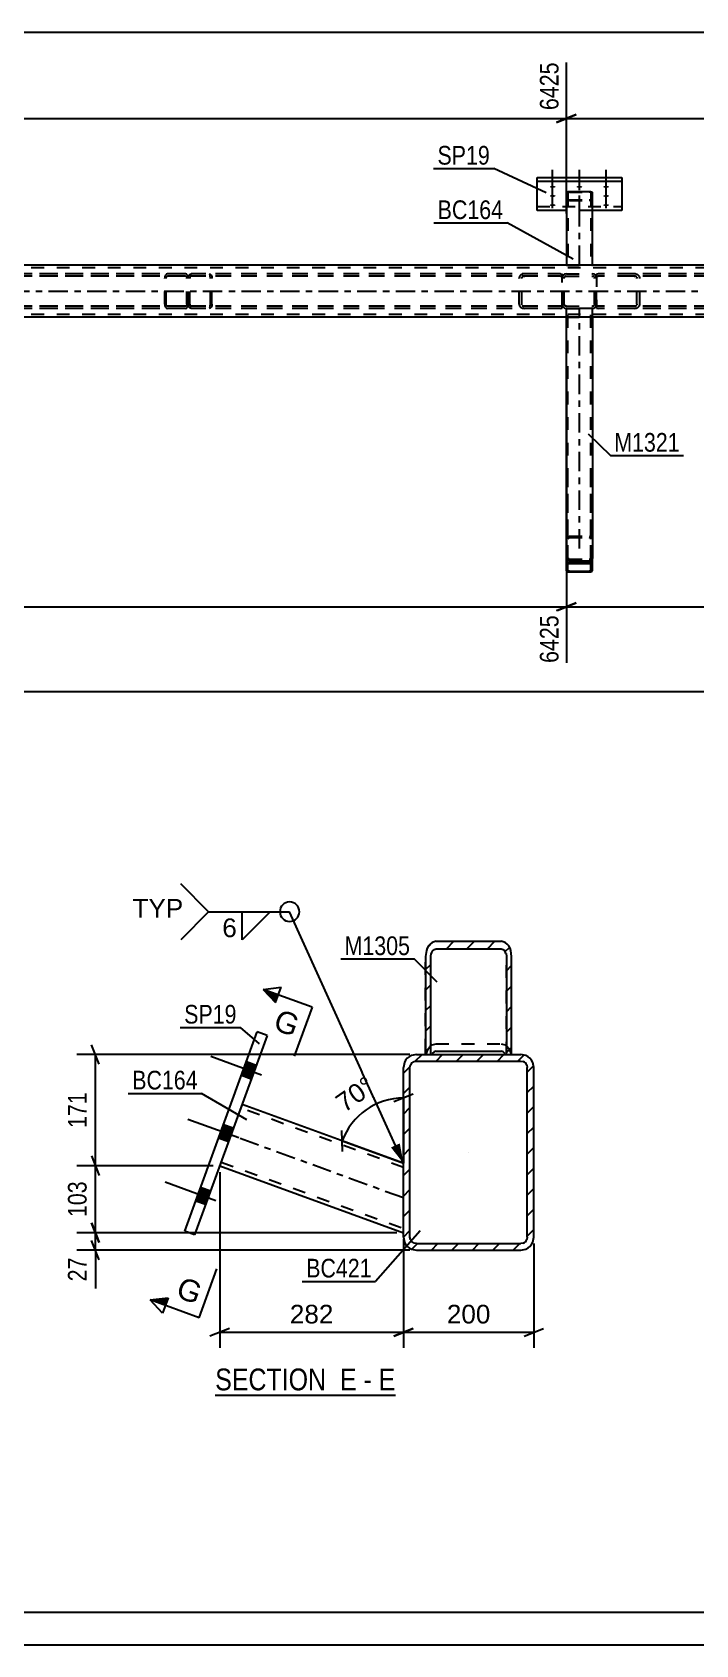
# Model space of a CAD drawing. Header units: millimetres. Extents: x -88 to 753, y -416 to 178.
# Drawn here: x 136.8 to 238.6, y -415.8 to -168.6 of the extents above; entities that cross this region are included whole.
import ezdxf

# ---------------------------------------------------------------- set-up
doc = ezdxf.new("R2010")
doc.units = ezdxf.units.MM
doc.linetypes.add('DXK_LINE_DOT2', pattern=[3.9198, 1.9599, -1.9599])
doc.linetypes.add('DXK_LINE_DOT3', pattern=[5.9187, 2.979, -0.9799, 0.9799, -0.9799])
doc.styles.add('Arial', font='ARIAL.TTF', dxfattribs={"height": 0.2})
doc.styles.add('Arial Narrow', font='ARIALN.TTF', dxfattribs={"height": 0.2})

# ---------------------------------------------------------------- blocks, each defined once
blk = doc.blocks.new('Unknown-761550090-1163')
at = {"color": 5, "linetype": 'Continuous'}
for p, q in [((-83.4, -410.8), (747.6, -410.8)), ((-88.4, -415.8), (752.6, -415.8))]:
    blk.add_line(p, q, dxfattribs=at)
blk = doc.blocks.new('Unknown-761550090-13 - 3825')
at = {"color": 6, "linetype": 'Continuous'}
blk.add_line((164.9, -377.54), (192.55, -377.54), dxfattribs=at)
at = {"color": 0, "linetype": 'Continuous'}
blk.add_wipeout([(183.01, -376.79), (183.01, -373.29), (164.9, -373.29), (164.9, -376.79)], dxfattribs=at)
at = {"color": 7, "linetype": 'Continuous', "style": 'Arial Narrow'}
blk.add_text('SECTION ', height=3.34, dxfattribs=at).set_placement((164.9, -376.79))
at = {"color": 0, "linetype": 'Continuous'}
blk.add_wipeout([(186.62, -376.79), (186.62, -373.29), (184.06, -373.29), (184.06, -376.79)], dxfattribs=at)
blk.add_wipeout([(188.94, -376.79), (188.94, -373.29), (187.67, -373.29), (187.67, -376.79)], dxfattribs=at)
at = {"color": 7, "linetype": 'Continuous', "style": 'Arial Narrow'}
blk.add_text('E', height=3.34, dxfattribs=at).set_placement((184.06, -376.79))
at = {"color": 0, "linetype": 'Continuous'}
blk.add_wipeout([(192.55, -376.79), (192.55, -373.29), (189.99, -373.29), (189.99, -376.79)], dxfattribs=at)
at = {"color": 7, "linetype": 'Continuous', "style": 'Arial Narrow'}
for s, p in [('-', (187.67, -376.79)), ('E', (189.99, -376.79))]:
    blk.add_text(s, height=3.34, dxfattribs=at).set_placement(p)
blk = doc.blocks.new('Bolt-761550090-3832 - 3825')
at = {"linetype": 'Continuous'}
for points in [[(170.43, -329.06), (171.18, -326.99), (169.68, -326.45), (168.92, -328.51)], [(170.43, -329.06), (171.18, -326.99), (169.68, -326.45), (168.92, -328.51)], [(170.43, -329.06), (171.18, -326.99), (169.68, -326.45), (168.92, -328.51)], [(166.92, -338.69), (167.67, -336.62), (166.17, -336.08), (165.42, -338.14)], [(166.92, -338.69), (167.67, -336.62), (166.17, -336.08), (165.42, -338.14)], [(163.42, -348.32), (164.17, -346.26), (162.66, -345.71), (161.91, -347.78)], [(163.42, -348.32), (164.17, -346.26), (162.66, -345.71), (161.91, -347.78)], [(163.42, -348.32), (164.17, -346.26), (162.66, -345.71), (161.91, -347.78)]]:
    blk.add_hatch(color=1, dxfattribs=at).paths.add_polyline_path(points)
at = {"color": 1, "linetype": 'Continuous'}
for p, q in [((172.02, -328.47), (164.23, -325.63)), ((172.02, -328.47), (164.23, -325.63)), ((172.02, -328.47), (164.23, -325.63)), ((170.43, -329.06), (168.92, -328.51)), ((170.43, -329.06), (168.92, -328.51)), ((170.43, -329.06), (168.92, -328.51)), ((171.18, -326.99), (169.68, -326.45)), ((171.18, -326.99), (169.68, -326.45)), ((171.18, -326.99), (169.68, -326.45)), ((168.52, -338.1), (160.72, -335.26)), ((168.52, -338.1), (160.72, -335.26)), ((167.67, -336.62), (166.17, -336.08)), ((167.67, -336.62), (166.17, -336.08)), ((166.92, -338.69), (165.42, -338.14)), ((166.92, -338.69), (165.42, -338.14)), ((165.01, -347.73), (157.21, -344.9)), ((165.01, -347.73), (157.21, -344.9)), ((165.01, -347.73), (157.21, -344.9)), ((164.17, -346.26), (162.66, -345.71)), ((164.17, -346.26), (162.66, -345.71)), ((164.17, -346.26), (162.66, -345.71)), ((163.42, -348.32), (161.91, -347.78)), ((163.42, -348.32), (161.91, -347.78)), ((163.42, -348.32), (161.91, -347.78))]:
    blk.add_line(p, q, dxfattribs=at)
blk = doc.blocks.new('Part-761550090-3859 - 3825')
at = {"linetype": 'Continuous'}
h = blk.add_hatch(dxfattribs=at)
h.set_pattern_fill('', scale=0.7, style=0, pattern_type=0)
h.set_pattern_definition([(45, (193.7783, -353.2975), (-1.57154, 1.57154), [])])
h.paths.add_polyline_path([(193.78, -327.3), (193.78, -353.3), (193.93, -354.06), (194.36, -354.71), (195.01, -355.15), (195.78, -355.3), (211.78, -355.3), (212.54, -355.15), (213.19, -354.71), (213.63, -354.06), (213.78, -353.3), (213.78, -327.3), (213.63, -326.53), (213.19, -325.88), (212.54, -325.45), (211.78, -325.3), (195.78, -325.3), (195.01, -325.45), (194.36, -325.88), (193.93, -326.53)])
h.paths.add_polyline_path([(195.07, -326.59), (195.4, -326.37), (195.78, -326.3), (211.78, -326.3), (212.16, -326.37), (212.49, -326.59), (212.7, -326.91), (212.78, -327.3), (212.78, -353.3), (212.7, -353.68), (212.49, -354), (212.16, -354.22), (211.78, -354.3), (195.78, -354.3), (195.4, -354.22), (195.07, -354), (194.85, -353.68), (194.78, -353.3), (194.78, -327.3), (194.85, -326.91)])
at = {"color": 2, "linetype": 'Continuous'}
for p, q in [((195.78, -325.3), (195.01, -325.45)), ((195.4, -326.37), (195.78, -326.3)), ((195.78, -325.3), (211.78, -325.3)), ((195.78, -326.3), (211.78, -326.3)), ((212.54, -325.45), (211.78, -325.3)), ((211.78, -326.3), (212.16, -326.37)), ((193.93, -326.53), (193.78, -327.3)), ((193.78, -353.3), (193.78, -327.3)), ((194.78, -327.3), (194.85, -326.91)), ((194.78, -353.3), (194.78, -327.3)), ((212.7, -326.91), (212.78, -327.3)), ((212.78, -353.3), (212.78, -327.3)), ((213.78, -327.3), (213.63, -326.53)), ((213.78, -353.3), (213.78, -327.3)), ((193.78, -353.3), (193.93, -354.06)), ((194.85, -353.68), (194.78, -353.3)), ((212.78, -353.3), (212.7, -353.68)), ((213.63, -354.06), (213.78, -353.3)), ((195.01, -355.15), (195.78, -355.3)), ((195.78, -354.3), (195.4, -354.22)), ((195.78, -354.3), (211.78, -354.3)), ((195.78, -355.3), (211.78, -355.3)), ((212.16, -354.22), (211.78, -354.3)), ((211.78, -355.3), (212.54, -355.15))]:
    blk.add_line(p, q, dxfattribs=at)
at = {"color": 7, "linetype": 'DXK_LINE_DOT3'}
blk.add_line((203.78, -340.3), (203.78, -340.3), dxfattribs=at)
at = {"color": 2, "linetype": 'Continuous'}
for centre, radius, start, end in [((195.78, -327.3), 2, 112.5, 157.5), ((211.78, -327.3), 2, 22.5, 67.5), ((195.78, -327.3), 1, 112.5, 157.5), ((211.78, -327.3), 1, 22.5, 67.5), ((195.78, -353.3), 2, 202.5, 247.5), ((195.78, -353.3), 1, 202.5, 247.5), ((211.78, -353.3), 1, 292.5, 337.5), ((211.78, -353.3), 2, 292.5, 337.5)]:
    blk.add_arc(centre, radius, start, end, dxfattribs=at)
blk = doc.blocks.new('Part-761550090-3923 - 3825')
at = {"color": 7, "linetype": 'DXK_LINE_DOT2'}
for p, q in [((169.01, -332.96), (165.59, -342.36)), ((193.78, -342.61), (168.8, -333.52)), ((165.79, -341.79), (193.78, -351.98)), ((193.78, -352.62), (193.78, -341.98))]:
    blk.add_line(p, q, dxfattribs=at)
at = {"color": 2, "linetype": 'Continuous'}
for p, q in [((193.78, -341.98), (169.01, -332.96)), ((165.59, -342.36), (193.78, -352.62))]:
    blk.add_line(p, q, dxfattribs=at)
at = {"color": 7, "linetype": 'DXK_LINE_DOT3'}
blk.add_line((193.78, -347.3), (167.3, -337.66), dxfattribs=at)
blk = doc.blocks.new('Part-761550090-3883 - 3825')
at = {"color": 2, "linetype": 'Continuous'}
for p, q in [((160.24, -352.38), (171.35, -321.84)), ((172.86, -322.39), (161.74, -352.93)), ((172.86, -322.39), (171.35, -321.84)), ((161.74, -352.93), (160.24, -352.38))]:
    blk.add_line(p, q, dxfattribs=at)
blk = doc.blocks.new('Part-761550090-3937 - 3825')
at = {"linetype": 'Continuous'}
h = blk.add_hatch(dxfattribs=at)
h.set_pattern_fill('', scale=0.7, style=0, pattern_type=0)
h.set_pattern_definition([(45, (197.1783, -324.868), (-1.57154, 1.57154), [])])
h.paths.add_polyline_path([(197.18, -310.27), (197.18, -324.87), (197.24, -325.3), (198.04, -325.3), (197.98, -324.87), (197.98, -310.27), (198.04, -309.82), (198.21, -309.45), (198.47, -309.19), (198.78, -309.1), (208.78, -309.1), (209.08, -309.19), (209.34, -309.45), (209.52, -309.82), (209.58, -310.27), (209.58, -324.87), (209.52, -325.3), (210.32, -325.3), (210.38, -324.87), (210.38, -310.27), (210.26, -309.38), (209.91, -308.62), (209.39, -308.11), (208.78, -307.94), (198.78, -307.94), (198.17, -308.11), (197.65, -308.62), (197.3, -309.38)])
at = {"color": 2, "linetype": 'Continuous'}
for p, q in [((198.78, -307.94), (198.17, -308.11)), ((198.78, -307.94), (208.78, -307.94)), ((209.39, -308.11), (208.78, -307.94)), ((197.3, -309.38), (197.18, -310.27)), ((197.18, -310.28), (197.18, -310.27)), ((197.18, -310.27), (197.18, -324.87)), ((197.98, -310.27), (198.04, -309.82)), ((197.98, -310.28), (197.98, -310.27)), ((197.98, -324.87), (197.98, -310.27)), ((198.47, -309.19), (198.78, -309.1)), ((198.78, -309.1), (208.78, -309.1)), ((208.78, -309.1), (209.08, -309.19)), ((209.52, -309.82), (209.58, -310.27)), ((209.58, -310.28), (209.58, -310.27)), ((209.58, -310.27), (209.58, -324.87)), ((210.38, -310.27), (210.26, -309.38)), ((210.38, -310.28), (210.38, -310.27)), ((210.38, -324.87), (210.38, -310.27)), ((197.18, -325.3), (197.18, -324.87)), ((197.18, -324.87), (197.24, -325.3)), ((197.24, -325.3), (198.04, -325.3)), ((198.04, -325.3), (197.98, -324.87)), ((198.04, -325.3), (198.04, -325.3)), ((198.21, -325.16), (198.15, -325.3)), ((198.47, -324.9), (198.21, -325.16)), ((198.78, -324.81), (198.47, -324.9)), ((198.78, -324.81), (208.78, -324.81)), ((209.08, -324.9), (208.78, -324.81)), ((209.34, -325.16), (209.08, -324.9)), ((209.41, -325.3), (209.34, -325.16)), ((209.58, -324.87), (209.52, -325.3)), ((209.52, -325.3), (209.52, -325.3)), ((209.52, -325.3), (210.32, -325.3)), ((210.32, -325.3), (210.38, -324.87)), ((210.38, -325.3), (210.38, -324.87))]:
    blk.add_line(p, q, dxfattribs=at)
at = {"color": 7, "linetype": 'DXK_LINE_DOT2'}
for p, q in [((197.18, -324.87), (197.18, -310.28)), ((197.98, -325.3), (197.98, -310.28)), ((209.58, -325.3), (209.58, -310.28)), ((210.38, -324.87), (210.38, -310.28)), ((198.17, -323.82), (198.78, -323.65)), ((198.78, -323.65), (208.78, -323.65)), ((208.78, -323.65), (209.39, -323.82)), ((197.18, -325.3), (197.24, -325.3)), ((197.18, -325.3), (197.27, -325.3)), ((197.27, -325.3), (197.3, -325.09)), ((197.27, -325.3), (198.15, -325.3)), ((209.41, -325.3), (210.38, -325.3)), ((209.52, -325.3), (209.58, -325.3)), ((210.26, -325.09), (210.29, -325.3))]:
    blk.add_line(p, q, dxfattribs=at)
at = {"color": 2, "linetype": 'Continuous'}
for centre, radius, start, end in [((199.37, -309.87), 2.13, 124.4664, 166.7051), ((208.19, -309.87), 2.13, 13.2949, 55.5336), ((199.07, -310.07), 1.06, 124.4664, 166.7051), ((208.48, -310.07), 1.06, 13.2949, 55.5336)]:
    blk.add_arc(centre, radius, start, end, dxfattribs=at)
at = {"color": 7, "linetype": 'DXK_LINE_DOT2'}
for centre, start, end in [((199.37, -325.58), 124.4664, 166.7051), ((208.19, -325.58), 13.2949, 55.5336)]:
    blk.add_arc(centre, 2.13, start, end, dxfattribs=at)
blk = doc.blocks.new('Part-761550090-5184 - 5109')
at = {"color": 2, "linetype": 'Continuous'}
for p, q in [((214.27, -195.9), (214.27, -190.85)), ((214.27, -190.85), (227.27, -190.85)), ((227.27, -191.46), (214.27, -191.46)), ((227.27, -190.85), (227.27, -195.9)), ((218.77, -195.9), (214.27, -195.9)), ((227.27, -195.9), (222.77, -195.9))]:
    blk.add_line(p, q, dxfattribs=at)
at = {"color": 7, "linetype": 'DXK_LINE_DOT2'}
for p, q in [((214.27, -195.3), (227.27, -195.3)), ((222.77, -195.9), (218.77, -195.9))]:
    blk.add_line(p, q, dxfattribs=at)
blk = doc.blocks.new('Part-761550090-5120 - 5109')
at = {"color": 7, "linetype": 'DXK_LINE_DOT2'}
for p, q in [((103.67, -205.63), (103.41, -205.67)), ((103.41, -205.67), (103.41, -210.87)), ((103.41, -206.02), (103.5, -205.98)), ((103.5, -205.98), (103.67, -205.95)), ((214.4, -205.63), (103.67, -205.63)), ((214.4, -205.95), (103.67, -205.95)), ((109.5, -205.68), (109.16, -205.63)), ((109.16, -205.95), (109.33, -205.98)), ((109.57, -206.15), (109.6, -206.27)), ((109.6, -210.27), (109.6, -206.27)), ((110.04, -206.27), (109.97, -206.03)), ((110.04, -210.27), (110.04, -206.27)), ((103.5, -210.57), (103.41, -210.52)), ((103.41, -210.87), (103.67, -210.91)), ((103.67, -210.59), (103.5, -210.57)), ((214.4, -210.59), (103.67, -210.59)), ((214.4, -210.91), (103.67, -210.91)), ((109.33, -210.57), (109.16, -210.59)), ((109.16, -210.91), (109.5, -210.86)), ((109.6, -210.27), (109.57, -210.39)), ((109.97, -210.52), (110.04, -210.27))]:
    blk.add_line(p, q, dxfattribs=at)
for centre, radius, start, end in [((109.23, -206.36), 0.401, 32.4105, 75.4453), ((109.3, -206.46), 0.802, 32.4105, 75.4453), ((109.23, -210.18), 0.401, 284.5547, 327.5895), ((109.3, -210.09), 0.802, 284.5547, 327.5895)]:
    blk.add_arc(centre, radius, start, end, dxfattribs=at)
blk = doc.blocks.new('Part-761550090-5223 - 5109')
at = {"color": 7, "linetype": 'DXK_LINE_DOT2'}
for p, q in [((589.41, -204.67), (-38.23, -204.67)), ((589.41, -211.87), (-38.23, -211.87))]:
    blk.add_line(p, q, dxfattribs=at)
at = {"color": 2, "linetype": 'Continuous'}
for p, q in [((589.41, -204.27), (-33.43, -204.27)), ((589.41, -212.27), (-33.43, -212.27))]:
    blk.add_line(p, q, dxfattribs=at)
at = {"color": 7, "linetype": 'DXK_LINE_DOT3'}
blk.add_line((-38.23, -208.27), (589.41, -208.27), dxfattribs=at)
blk = doc.blocks.new('Part-761550090-5121 - 5109')
at = {"color": 7, "linetype": 'DXK_LINE_DOT2'}
for p, q in [((160.33, -205.63), (107.14, -205.63)), ((160.33, -205.95), (107.14, -205.95)), ((157.18, -206.03), (157.15, -206.27)), ((157.15, -210.27), (157.15, -206.27)), ((157.28, -205.82), (157.18, -206.03)), ((157.42, -205.68), (157.28, -205.82)), ((157.37, -206.27), (157.39, -206.15)), ((157.37, -210.27), (157.37, -206.27)), ((157.39, -206.15), (157.43, -206.04)), ((157.59, -205.63), (157.42, -205.68)), ((157.43, -206.04), (157.5, -205.98)), ((157.5, -205.98), (157.59, -205.95)), ((160.5, -205.68), (160.33, -205.63)), ((160.33, -205.95), (160.42, -205.98)), ((160.42, -205.98), (160.49, -206.04)), ((160.49, -206.04), (160.54, -206.15)), ((160.64, -205.82), (160.5, -205.68)), ((160.54, -206.15), (160.55, -206.27)), ((160.55, -210.27), (160.55, -206.27)), ((160.74, -206.03), (160.64, -205.82)), ((160.77, -206.27), (160.74, -206.03)), ((160.77, -210.27), (160.77, -206.27)), ((160.33, -210.59), (107.14, -210.59)), ((160.33, -210.91), (107.14, -210.91)), ((157.15, -210.27), (157.18, -210.52)), ((157.18, -210.52), (157.28, -210.72)), ((157.28, -210.72), (157.42, -210.86)), ((157.39, -210.39), (157.37, -210.27)), ((157.43, -210.5), (157.39, -210.39)), ((157.42, -210.86), (157.59, -210.91)), ((157.5, -210.57), (157.43, -210.5)), ((157.59, -210.59), (157.5, -210.57)), ((160.42, -210.57), (160.33, -210.59)), ((160.33, -210.91), (160.5, -210.86)), ((160.49, -210.5), (160.42, -210.57)), ((160.54, -210.39), (160.49, -210.5)), ((160.5, -210.86), (160.64, -210.72)), ((160.55, -210.27), (160.54, -210.39)), ((160.64, -210.72), (160.74, -210.52)), ((160.74, -210.52), (160.77, -210.27))]:
    blk.add_line(p, q, dxfattribs=at)
blk = doc.blocks.new('Part-761550090-5122 - 5109')
at = {"color": 7, "linetype": 'DXK_LINE_DOT2'}
for p, q in [((223.67, -205.63), (223.41, -205.67)), ((223.41, -205.67), (223.41, -210.87)), ((223.41, -206.02), (223.5, -205.98)), ((223.5, -205.98), (223.67, -205.95)), ((334.4, -205.63), (223.67, -205.63)), ((334.4, -205.95), (223.67, -205.95)), ((229.5, -205.68), (229.16, -205.63)), ((229.16, -205.95), (229.33, -205.98)), ((229.57, -206.15), (229.6, -206.27)), ((229.6, -210.27), (229.6, -206.27)), ((230.04, -206.27), (229.97, -206.03)), ((230.04, -210.27), (230.04, -206.27)), ((223.5, -210.57), (223.41, -210.52)), ((223.41, -210.87), (223.67, -210.91)), ((223.67, -210.59), (223.5, -210.57)), ((334.4, -210.59), (223.67, -210.59)), ((334.4, -210.91), (223.67, -210.91)), ((229.33, -210.57), (229.16, -210.59)), ((229.16, -210.91), (229.5, -210.86)), ((229.6, -210.27), (229.57, -210.39)), ((229.97, -210.52), (230.04, -210.27))]:
    blk.add_line(p, q, dxfattribs=at)
for centre, radius, start, end in [((229.23, -206.36), 0.401, 32.4104, 75.4453), ((229.3, -206.46), 0.802, 32.4104, 75.4453), ((229.23, -210.18), 0.401, 284.5547, 327.5896), ((229.3, -210.09), 0.802, 284.5547, 327.5896)]:
    blk.add_arc(centre, radius, start, end, dxfattribs=at)
blk = doc.blocks.new('Part-761550090-5123 - 5109')
at = {"color": 7, "linetype": 'DXK_LINE_DOT2'}
for p, q in [((280.33, -205.63), (227.14, -205.63)), ((280.33, -205.95), (227.14, -205.95)), ((277.18, -206.03), (277.15, -206.27)), ((277.15, -210.27), (277.15, -206.27)), ((277.28, -205.82), (277.18, -206.03)), ((277.42, -205.68), (277.28, -205.82)), ((277.37, -206.27), (277.39, -206.15)), ((277.37, -210.27), (277.37, -206.27)), ((277.39, -206.15), (277.43, -206.04)), ((277.59, -205.63), (277.42, -205.68)), ((277.43, -206.04), (277.5, -205.98)), ((277.5, -205.98), (277.59, -205.95)), ((280.5, -205.68), (280.33, -205.63)), ((280.33, -205.95), (280.42, -205.98)), ((280.42, -205.98), (280.49, -206.04)), ((280.49, -206.04), (280.54, -206.15)), ((280.65, -205.82), (280.5, -205.68)), ((280.54, -206.15), (280.55, -206.27)), ((280.55, -210.27), (280.55, -206.27)), ((280.74, -206.03), (280.65, -205.82)), ((280.77, -206.27), (280.74, -206.03)), ((280.77, -210.27), (280.77, -206.27)), ((280.33, -210.59), (227.14, -210.59)), ((280.33, -210.91), (227.14, -210.91)), ((277.15, -210.27), (277.18, -210.52)), ((277.18, -210.52), (277.28, -210.72)), ((277.28, -210.72), (277.42, -210.86)), ((277.39, -210.39), (277.37, -210.27)), ((277.43, -210.5), (277.39, -210.39)), ((277.42, -210.86), (277.59, -210.91)), ((277.5, -210.57), (277.43, -210.5)), ((277.59, -210.59), (277.5, -210.57)), ((280.42, -210.57), (280.33, -210.59)), ((280.33, -210.91), (280.5, -210.86)), ((280.49, -210.5), (280.42, -210.57)), ((280.54, -210.39), (280.49, -210.5)), ((280.5, -210.86), (280.65, -210.72)), ((280.55, -210.27), (280.54, -210.39)), ((280.65, -210.72), (280.74, -210.52)), ((280.74, -210.52), (280.77, -210.27))]:
    blk.add_line(p, q, dxfattribs=at)
blk = doc.blocks.new('Part-761550090-5190 - 5109')
at = {"color": 7, "linetype": 'DXK_LINE_DOT2'}
for p, q in [((222.77, -210.91), (218.77, -210.91)), ((218.77, -212.27), (218.77, -210.91)), ((218.77, -212.27), (222.77, -212.27)), ((219.01, -249.15), (219.01, -210.91)), ((222.53, -249.15), (222.53, -210.91)), ((222.77, -212.27), (222.77, -210.91)), ((218.77, -246.29), (218.81, -246.11)), ((218.81, -246.11), (218.91, -245.97)), ((218.91, -245.97), (219.07, -245.87)), ((219.03, -246.2), (219.01, -246.29)), ((219.08, -246.13), (219.03, -246.2)), ((219.07, -245.87), (219.25, -245.84)), ((219.16, -246.08), (219.08, -246.13)), ((219.25, -246.06), (219.16, -246.08)), ((219.25, -245.84), (222.29, -245.84)), ((219.25, -246.06), (222.29, -246.06)), ((222.29, -245.84), (222.48, -245.87)), ((222.38, -246.08), (222.29, -246.06)), ((222.46, -246.13), (222.38, -246.08)), ((222.51, -246.2), (222.46, -246.13)), ((222.48, -245.87), (222.63, -245.97)), ((222.53, -246.29), (222.51, -246.2)), ((222.63, -245.97), (222.74, -246.11)), ((222.74, -246.11), (222.77, -246.29)), ((219.01, -249.15), (219.03, -249.23)), ((219.03, -249.23), (219.08, -249.3)), ((219.08, -249.3), (219.16, -249.35)), ((219.16, -249.35), (219.25, -249.37)), ((219.25, -249.37), (222.29, -249.37)), ((222.29, -249.37), (222.38, -249.35)), ((222.38, -249.35), (222.46, -249.3)), ((222.46, -249.3), (222.51, -249.23)), ((222.51, -249.23), (222.53, -249.15))]:
    blk.add_line(p, q, dxfattribs=at)
at = {"color": 2, "linetype": 'Continuous'}
for p, q in [((218.77, -249.15), (218.77, -212.27)), ((222.77, -212.27), (222.77, -249.15)), ((218.81, -249.32), (218.77, -249.15)), ((218.91, -249.46), (218.81, -249.32)), ((219.07, -249.56), (218.91, -249.46)), ((219.25, -249.6), (219.07, -249.56)), ((219.25, -249.6), (222.29, -249.6)), ((222.48, -249.56), (222.29, -249.6)), ((222.63, -249.46), (222.48, -249.56)), ((222.74, -249.32), (222.63, -249.46)), ((222.77, -249.15), (222.74, -249.32))]:
    blk.add_line(p, q, dxfattribs=at)
at = {"color": 7, "linetype": 'DXK_LINE_DOT3'}
blk.add_line((220.77, -247.72), (220.77, -210.91), dxfattribs=at)
blk = doc.blocks.new('Part-761550090-5131 - 5109')
at = {"color": 7, "linetype": 'DXK_LINE_DOT2'}
for p, q in [((218.18, -206.03), (218.13, -206.27)), ((218.13, -210.27), (218.13, -206.27)), ((218.45, -206.27), (218.48, -206.15)), ((218.45, -210.27), (218.45, -206.27)), ((218.77, -205.63), (218.53, -205.68)), ((218.65, -205.98), (218.77, -205.95)), ((218.77, -205.63), (222.77, -205.63)), ((218.77, -205.95), (222.77, -205.95)), ((223.02, -205.68), (222.77, -205.63)), ((222.77, -205.95), (222.9, -205.98)), ((223.07, -206.15), (223.09, -206.27)), ((223.09, -210.27), (223.09, -206.27)), ((223.41, -206.27), (223.36, -206.03)), ((223.41, -210.27), (223.41, -206.27)), ((218.13, -210.27), (218.18, -210.52)), ((218.48, -210.39), (218.45, -210.27)), ((218.53, -210.86), (218.77, -210.91)), ((218.77, -210.59), (218.65, -210.57)), ((218.77, -210.59), (222.77, -210.59)), ((218.77, -210.91), (222.77, -210.91)), ((222.9, -210.57), (222.77, -210.59)), ((222.77, -210.91), (223.02, -210.86)), ((223.09, -210.27), (223.07, -210.39)), ((223.36, -210.52), (223.41, -210.27))]:
    blk.add_line(p, q, dxfattribs=at)
for centre, radius, start, end in [((218.77, -206.27), 0.64, 112.5, 157.5), ((218.77, -206.27), 0.32, 112.5, 157.5), ((222.77, -206.27), 0.32, 22.5, 67.5), ((222.77, -206.27), 0.64, 22.5, 67.5), ((218.77, -210.27), 0.64, 202.5, 247.5), ((218.77, -210.27), 0.32, 202.5, 247.5), ((222.77, -210.27), 0.32, 292.5, 337.5), ((222.77, -210.27), 0.64, 292.5, 337.5)]:
    blk.add_arc(centre, radius, start, end, dxfattribs=at)
blk = doc.blocks.new('Part-761550090-5143 - 5109')
at = {"color": 2, "linetype": 'Continuous'}
for p, q in [((218.77, -193.16), (218.81, -193.1)), ((218.77, -193.16), (218.77, -204.27)), ((218.81, -193.1), (218.91, -193.04)), ((218.91, -193.04), (219.07, -193.01)), ((219.07, -193.01), (219.25, -192.99)), ((219.25, -192.99), (222.29, -192.99)), ((222.29, -192.99), (222.48, -193.01)), ((222.48, -193.01), (222.63, -193.04)), ((222.63, -193.04), (222.74, -193.1)), ((222.74, -193.1), (222.77, -193.16)), ((222.77, -204.27), (222.77, -193.16))]:
    blk.add_line(p, q, dxfattribs=at)
at = {"color": 7, "linetype": 'DXK_LINE_DOT2'}
for p, q in [((218.81, -194.26), (218.77, -194.2)), ((218.91, -194.31), (218.81, -194.26)), ((219.07, -194.35), (218.91, -194.31)), ((219.03, -193.13), (219.01, -193.16)), ((219.01, -193.16), (219.01, -204.27)), ((219.01, -194.2), (219.03, -194.23)), ((219.08, -193.1), (219.03, -193.13)), ((219.03, -194.23), (219.08, -194.26)), ((219.25, -194.36), (219.07, -194.35)), ((219.16, -193.08), (219.08, -193.1)), ((219.08, -194.26), (219.16, -194.27)), ((219.25, -193.08), (219.16, -193.08)), ((219.16, -194.27), (219.25, -194.28)), ((219.25, -193.08), (222.29, -193.08)), ((219.25, -194.28), (222.29, -194.28)), ((219.25, -194.36), (222.29, -194.36)), ((222.38, -193.08), (222.29, -193.08)), ((222.29, -194.28), (222.38, -194.27)), ((222.48, -194.35), (222.29, -194.36)), ((222.46, -193.1), (222.38, -193.08)), ((222.38, -194.27), (222.46, -194.26)), ((222.51, -193.13), (222.46, -193.1)), ((222.46, -194.26), (222.48, -194.25)), ((222.48, -194.25), (222.51, -194.23)), ((222.63, -194.31), (222.48, -194.35)), ((222.53, -193.16), (222.51, -193.13)), ((222.51, -194.23), (222.53, -194.2)), ((222.53, -193.16), (222.53, -204.27)), ((222.74, -194.26), (222.63, -194.31)), ((222.77, -194.2), (222.74, -194.26)), ((218.77, -204.27), (222.77, -204.27))]:
    blk.add_line(p, q, dxfattribs=at)
at = {"color": 7, "linetype": 'DXK_LINE_DOT3'}
blk.add_line((220.77, -204.27), (220.77, -193.68), dxfattribs=at)
blk = doc.blocks.new('Part-761550090-5151 - 5109')
at = {"color": 7, "linetype": 'DXK_LINE_DOT2'}
for p, q in [((160.77, -206.27), (160.81, -206.03)), ((160.77, -210.27), (160.77, -206.27)), ((160.81, -206.03), (160.9, -205.82)), ((160.9, -205.82), (161.04, -205.68)), ((161.01, -206.15), (160.99, -206.27)), ((160.99, -210.27), (160.99, -206.27)), ((161.06, -206.04), (161.01, -206.15)), ((161.04, -205.68), (161.21, -205.63)), ((161.13, -205.98), (161.06, -206.04)), ((161.21, -205.95), (161.13, -205.98)), ((217.88, -205.63), (161.21, -205.63)), ((217.88, -205.95), (161.21, -205.95)), ((163.96, -205.63), (164.13, -205.68)), ((164.04, -205.98), (163.96, -205.95)), ((164.11, -206.04), (164.04, -205.98)), ((164.16, -206.15), (164.11, -206.04)), ((164.13, -205.68), (164.27, -205.82)), ((164.18, -206.27), (164.16, -206.15)), ((164.18, -210.27), (164.18, -206.27)), ((164.27, -205.82), (164.36, -206.03)), ((164.36, -206.03), (164.4, -206.27)), ((164.4, -210.27), (164.4, -206.27)), ((211.57, -206.03), (211.51, -206.27)), ((211.51, -210.27), (211.51, -206.27)), ((211.95, -206.27), (211.98, -206.15)), ((211.95, -210.27), (211.95, -206.27)), ((212.39, -205.63), (212.05, -205.68)), ((212.22, -205.98), (212.39, -205.95)), ((217.88, -205.63), (218.13, -205.67)), ((217.88, -205.95), (218.04, -205.98)), ((218.04, -205.98), (218.13, -206.02)), ((218.13, -210.87), (218.13, -205.67)), ((160.81, -210.52), (160.77, -210.27)), ((160.9, -210.72), (160.81, -210.52)), ((161.04, -210.86), (160.9, -210.72)), ((160.99, -210.27), (161.01, -210.39)), ((161.01, -210.39), (161.06, -210.5)), ((161.21, -210.91), (161.04, -210.86)), ((161.06, -210.5), (161.13, -210.57)), ((161.13, -210.57), (161.21, -210.59)), ((217.88, -210.59), (161.21, -210.59)), ((217.88, -210.91), (161.21, -210.91)), ((163.96, -210.59), (164.04, -210.57)), ((164.13, -210.86), (163.96, -210.91)), ((164.04, -210.57), (164.11, -210.5)), ((164.11, -210.5), (164.16, -210.39)), ((164.27, -210.72), (164.13, -210.86)), ((164.16, -210.39), (164.18, -210.27)), ((164.36, -210.52), (164.27, -210.72)), ((164.4, -210.27), (164.36, -210.52)), ((211.51, -210.27), (211.57, -210.52)), ((211.98, -210.39), (211.95, -210.27)), ((212.05, -210.86), (212.39, -210.91)), ((212.39, -210.59), (212.22, -210.57)), ((218.04, -210.57), (217.88, -210.59)), ((217.88, -210.91), (218.13, -210.87)), ((218.13, -210.52), (218.04, -210.57))]:
    blk.add_line(p, q, dxfattribs=at)
for centre, radius, start, end in [((212.25, -206.46), 0.802, 104.5547, 147.5895), ((212.32, -206.36), 0.401, 104.5547, 147.5895), ((212.25, -210.09), 0.802, 212.4105, 255.4453), ((212.32, -210.18), 0.401, 212.4105, 255.4453)]:
    blk.add_arc(centre, radius, start, end, dxfattribs=at)
blk = doc.blocks.new('Part-761550090-5174 - 5109')
at = {"color": 7, "linetype": 'DXK_LINE_DOT2'}
for p, q in [((218.77, -249.15), (218.77, -236.63)), ((219.01, -250.09), (219.01, -236.63)), ((222.53, -250.09), (222.53, -236.63)), ((222.77, -249.15), (222.77, -236.63))]:
    blk.add_line(p, q, dxfattribs=at)
at = {"color": 2, "linetype": 'Continuous'}
for p, q in [((218.77, -251.13), (218.77, -249.15)), ((222.77, -251.13), (222.77, -249.15)), ((218.81, -250.03), (218.77, -250.09)), ((218.77, -251.13), (218.81, -251.19)), ((218.91, -249.98), (218.81, -250.03)), ((218.81, -251.19), (218.91, -251.25)), ((219.07, -249.94), (218.91, -249.98)), ((218.91, -251.25), (219.07, -251.28)), ((219.01, -250.09), (219.03, -250.06)), ((219.01, -251.13), (219.01, -250.09)), ((219.03, -251.16), (219.01, -251.13)), ((219.03, -250.06), (219.08, -250.03)), ((219.08, -251.19), (219.03, -251.16)), ((219.25, -249.93), (219.07, -249.94)), ((219.07, -251.28), (219.25, -251.29)), ((219.08, -250.03), (219.16, -250.02)), ((219.16, -251.21), (219.08, -251.19)), ((219.16, -250.02), (219.25, -250.01)), ((219.25, -251.21), (219.16, -251.21)), ((219.25, -249.93), (222.29, -249.93)), ((219.25, -250.01), (222.29, -250.01)), ((219.25, -251.21), (222.29, -251.21)), ((219.25, -251.29), (222.29, -251.29)), ((222.48, -249.94), (222.29, -249.93)), ((222.29, -250.01), (222.38, -250.02)), ((222.38, -251.21), (222.29, -251.21)), ((222.29, -251.29), (222.48, -251.28)), ((222.38, -250.02), (222.46, -250.03)), ((222.46, -251.19), (222.38, -251.21)), ((222.46, -250.03), (222.51, -250.06)), ((222.51, -251.16), (222.46, -251.19)), ((222.63, -249.98), (222.48, -249.94)), ((222.48, -251.28), (222.63, -251.25)), ((222.51, -250.06), (222.53, -250.09)), ((222.53, -251.13), (222.51, -251.16)), ((222.53, -251.13), (222.53, -250.09)), ((222.74, -250.03), (222.63, -249.98)), ((222.63, -251.25), (222.74, -251.19)), ((222.77, -250.09), (222.74, -250.03)), ((222.74, -251.19), (222.77, -251.13))]:
    blk.add_line(p, q, dxfattribs=at)
blk = doc.blocks.new('Bolt-761550090-5249 - 5109')
at = {"linetype": 'Continuous'}
for points in [[(216.67, -192.13), (216.76, -192.13), (216.85, -192.14), (216.93, -192.15), (217, -192.18), (217.05, -192.2), (217.09, -192.23), (217.11, -192.26), (217.11, -192.29), (217.09, -192.32), (217.05, -192.35), (217, -192.38), (216.93, -192.4), (216.85, -192.41), (216.76, -192.42), (216.67, -192.43), (216.58, -192.42), (216.49, -192.41), (216.41, -192.4), (216.35, -192.38), (216.29, -192.35), (216.25, -192.32), (216.24, -192.29), (216.24, -192.26), (216.25, -192.23), (216.29, -192.2), (216.35, -192.18), (216.41, -192.15), (216.49, -192.14), (216.58, -192.13)], [(220.77, -192.13), (220.86, -192.13), (220.95, -192.14), (221.03, -192.15), (221.1, -192.18), (221.15, -192.2), (221.19, -192.23), (221.21, -192.26), (221.21, -192.29), (221.19, -192.32), (221.15, -192.35), (221.1, -192.38), (221.03, -192.4), (220.95, -192.41), (220.86, -192.42), (220.77, -192.43), (220.68, -192.42), (220.59, -192.41), (220.51, -192.4), (220.45, -192.38), (220.39, -192.35), (220.35, -192.32), (220.34, -192.29), (220.34, -192.26), (220.35, -192.23), (220.39, -192.2), (220.45, -192.18), (220.51, -192.15), (220.59, -192.14), (220.68, -192.13)], [(224.87, -192.13), (224.96, -192.13), (225.05, -192.14), (225.13, -192.15), (225.2, -192.18), (225.25, -192.2), (225.29, -192.23), (225.31, -192.26), (225.31, -192.29), (225.29, -192.32), (225.25, -192.35), (225.2, -192.38), (225.13, -192.4), (225.05, -192.41), (224.96, -192.42), (224.87, -192.43), (224.78, -192.42), (224.69, -192.41), (224.61, -192.4), (224.55, -192.38), (224.49, -192.35), (224.45, -192.32), (224.44, -192.29), (224.44, -192.26), (224.45, -192.23), (224.49, -192.2), (224.55, -192.18), (224.61, -192.15), (224.69, -192.14), (224.78, -192.13)], [(216.67, -193.53), (216.76, -193.53), (216.85, -193.54), (216.93, -193.56), (217, -193.58), (217.05, -193.6), (217.09, -193.63), (217.11, -193.66), (217.11, -193.69), (217.09, -193.73), (217.05, -193.75), (217, -193.78), (216.93, -193.8), (216.85, -193.82), (216.76, -193.83), (216.67, -193.83), (216.58, -193.83), (216.49, -193.82), (216.41, -193.8), (216.35, -193.78), (216.29, -193.75), (216.25, -193.73), (216.24, -193.69), (216.24, -193.66), (216.25, -193.63), (216.29, -193.6), (216.35, -193.58), (216.41, -193.56), (216.49, -193.54), (216.58, -193.53)], [(216.67, -194.93), (216.76, -194.93), (216.85, -194.94), (216.93, -194.96), (217, -194.98), (217.05, -195.01), (217.09, -195.03), (217.11, -195.07), (217.11, -195.1), (217.09, -195.13), (217.05, -195.16), (217, -195.18), (216.93, -195.2), (216.85, -195.22), (216.76, -195.23), (216.67, -195.23), (216.58, -195.23), (216.49, -195.22), (216.41, -195.2), (216.35, -195.18), (216.29, -195.16), (216.25, -195.13), (216.24, -195.1), (216.24, -195.07), (216.25, -195.03), (216.29, -195.01), (216.35, -194.98), (216.41, -194.96), (216.49, -194.94), (216.58, -194.93)], [(224.87, -193.53), (224.96, -193.53), (225.05, -193.54), (225.13, -193.56), (225.2, -193.58), (225.25, -193.6), (225.29, -193.63), (225.31, -193.66), (225.31, -193.69), (225.29, -193.73), (225.25, -193.75), (225.2, -193.78), (225.13, -193.8), (225.05, -193.82), (224.96, -193.83), (224.87, -193.83), (224.78, -193.83), (224.69, -193.82), (224.61, -193.8), (224.55, -193.78), (224.49, -193.75), (224.45, -193.73), (224.44, -193.69), (224.44, -193.66), (224.45, -193.63), (224.49, -193.6), (224.55, -193.58), (224.61, -193.56), (224.69, -193.54), (224.78, -193.53)], [(224.87, -194.93), (224.96, -194.93), (225.05, -194.94), (225.13, -194.96), (225.2, -194.98), (225.25, -195.01), (225.29, -195.03), (225.31, -195.07), (225.31, -195.1), (225.29, -195.13), (225.25, -195.16), (225.2, -195.18), (225.13, -195.2), (225.05, -195.22), (224.96, -195.23), (224.87, -195.23), (224.78, -195.23), (224.69, -195.22), (224.61, -195.2), (224.55, -195.18), (224.49, -195.16), (224.45, -195.13), (224.44, -195.1), (224.44, -195.07), (224.45, -195.03), (224.49, -195.01), (224.55, -194.98), (224.61, -194.96), (224.69, -194.94), (224.78, -194.93)]]:
    blk.add_hatch(color=1, dxfattribs=at).paths.add_polyline_path(points)
at = {"color": 1, "linetype": 'Continuous'}
for p, q in [((216.67, -192.77), (216.67, -189.65)), ((220.77, -192.77), (220.77, -189.65)), ((224.87, -192.77), (224.87, -189.65)), ((216.67, -194.17), (216.67, -191.05)), ((216.67, -195.57), (216.67, -192.45)), ((224.87, -194.17), (224.87, -191.05)), ((224.87, -195.57), (224.87, -192.45))]:
    blk.add_line(p, q, dxfattribs=at)
at = {"color": 1, "linetype": 'DXK_LINE_DOT2'}
blk.add_line((220.77, -195.57), (220.77, -192.45), dxfattribs=at)
blk = doc.blocks.new('StraightDimension-761550090-17185 - 3825')
at = {"color": 7, "linetype": 'Continuous'}
for p, q in [((147.12, -326.8), (145.92, -323.8)), ((194.78, -325.3), (143.67, -325.3)), ((146.52, -342.36), (146.52, -325.3)), ((145.92, -340.86), (147.12, -343.86)), ((164.59, -342.36), (143.67, -342.36))]:
    blk.add_line(p, q, dxfattribs=at)
at = {"color": 0}
blk.add_wipeout([(145.77, -330.48), (141.57, -330.48), (141.57, -337.17), (145.77, -337.17)], dxfattribs=at)
at = {"color": 3, "style": 'Arial Narrow'}
blk.add_text('171', height=2.863, rotation=90.0002, dxfattribs=at).set_placement((145.17, -336.57))
blk = doc.blocks.new('StraightDimension-761550090-17186 - 3825')
at = {"color": 7, "linetype": 'Continuous'}
for p, q in [((145.92, -340.86), (147.12, -343.86)), ((164.59, -342.36), (143.67, -342.36)), ((146.52, -352.62), (146.52, -342.36)), ((192.78, -352.62), (143.67, -352.62)), ((147.12, -354.12), (145.92, -351.12))]:
    blk.add_line(p, q, dxfattribs=at)
at = {"color": 0}
blk.add_wipeout([(145.77, -344.14), (141.57, -344.14), (141.57, -350.83), (145.77, -350.83)], dxfattribs=at)
at = {"color": 3, "style": 'Arial Narrow'}
blk.add_text('103', height=2.863, rotation=90.0002, dxfattribs=at).set_placement((145.17, -350.23))
blk = doc.blocks.new('StraightDimension-761550090-17187 - 3825')
at = {"color": 7, "linetype": 'Continuous'}
for p, q in [((192.78, -352.62), (143.67, -352.62)), ((145.92, -351.12), (147.12, -354.12)), ((146.52, -355.3), (146.52, -352.62)), ((194.78, -355.3), (143.67, -355.3)), ((147.12, -356.8), (145.92, -353.8))]:
    blk.add_line(p, q, dxfattribs=at)
at = {"color": 0}
blk.add_wipeout([(145.77, -355.82), (141.57, -355.82), (141.57, -360.68), (145.77, -360.68)], dxfattribs=at)
at = {"color": 7, "linetype": 'Continuous'}
blk.add_line((146.52, -355.3), (146.52, -361.2), dxfattribs=at)
blk.add_line((146.52, -355.3), (146.52, -361.2), dxfattribs=at)
at = {"color": 3, "style": 'Arial Narrow'}
blk.add_text('27', height=2.863, rotation=90.0002, dxfattribs=at).set_placement((145.17, -360.08))
blk = doc.blocks.new('AngleDimension-761550090-17246 - 3825')
at = {"color": 7, "linetype": 'Continuous'}
for p, q in [((195.28, -331.38), (192.28, -332.58)), ((193.78, -331.98), (193.78, -341.98)), ((184.43, -340.17), (184.33, -336.94)), ((192.84, -341.63), (184.38, -338.56)), ((184.38, -338.56), (193.78, -341.98))]:
    blk.add_line(p, q, dxfattribs=at)
blk.add_arc((193.78, -341.98), 10, 90, 160, dxfattribs=at)
at = {"color": 0}
blk.add_wipeout([(190.49, -330.97), (188.09, -327.53), (182.15, -331.68), (184.56, -335.13)], dxfattribs=at)
at = {"color": 3, "style": 'Arial'}
blk.add_text('70°', height=2.865, rotation=35.002, dxfattribs=at).set_placement((184.71, -334.29))
blk = doc.blocks.new('StraightDimension-761550090-17260 - 3825')
at = {"color": 7, "linetype": 'Continuous'}
for p, q in [((193.78, -353.62), (193.78, -370.29)), ((213.78, -354.3), (213.78, -370.29)), ((195.28, -367.29), (192.28, -368.49)), ((193.78, -367.89), (213.78, -367.89)), ((212.28, -368.49), (215.28, -367.29))]:
    blk.add_line(p, q, dxfattribs=at)
at = {"color": 0}
blk.add_wipeout([(207.71, -367.14), (207.71, -362.94), (199.84, -362.94), (199.84, -367.14)], dxfattribs=at)
at = {"color": 3, "style": 'Arial'}
blk.add_text('200', height=2.865, dxfattribs=at).set_placement((200.44, -366.54))
blk = doc.blocks.new('StraightDimension-761550090-17261 - 3825')
at = {"color": 7, "linetype": 'Continuous'}
for p, q in [((165.59, -343.36), (165.59, -370.29)), ((193.78, -353.62), (193.78, -370.29)), ((167.09, -367.29), (164.09, -368.49)), ((165.59, -367.89), (193.78, -367.89)), ((192.28, -368.49), (195.28, -367.29))]:
    blk.add_line(p, q, dxfattribs=at)
at = {"color": 0}
blk.add_wipeout([(183.62, -367.14), (183.62, -362.94), (175.75, -362.94), (175.75, -367.14)], dxfattribs=at)
at = {"color": 3, "style": 'Arial'}
blk.add_text('282', height=2.865, dxfattribs=at).set_placement((176.35, -366.54))
blk = doc.blocks.new('StraightDimension-761550090-16900 - 5109')
at = {"color": 7, "linetype": 'Continuous'}
for p, q in [((458.77, -196.14), (458.77, -171.37)), ((218.77, -196.34), (218.77, -173.2)), ((220.27, -181.21), (217.27, -182.41)), ((218.77, -181.81), (458.77, -181.81)), ((457.27, -182.41), (460.27, -181.21))]:
    blk.add_line(p, q, dxfattribs=at)
at = {"color": 0, "linetype": 'Continuous'}
blk.add_wipeout([(458.17, -170.77), (453.97, -170.77), (453.97, -181.11), (458.17, -181.11)], dxfattribs=at)
at = {"color": 0}
blk.add_wipeout([(343.03, -181.06), (343.03, -176.86), (334.52, -176.86), (334.52, -181.06)], dxfattribs=at)
at = {"color": 3, "linetype": 'Continuous', "style": 'Arial Narrow'}
blk.add_text('12425', height=2.863, rotation=90.0002, dxfattribs=at).set_placement((457.57, -180.51))
at = {"color": 3, "style": 'Arial Narrow'}
blk.add_text('6000', height=2.863, dxfattribs=at).set_placement((335.12, -180.46))
blk = doc.blocks.new('StraightDimension-761550090-13497 - 5109')
at = {"color": 7, "linetype": 'Continuous'}
for p, q in [((458.77, -217.89), (458.77, -267.1)), ((218.77, -220.85), (218.77, -265.27)), ((220.27, -256.06), (217.27, -257.26)), ((218.77, -256.66), (458.77, -256.66)), ((457.27, -257.26), (460.27, -256.06))]:
    blk.add_line(p, q, dxfattribs=at)
at = {"color": 0}
blk.add_wipeout([(343.03, -255.91), (343.03, -251.71), (334.52, -251.71), (334.52, -255.91)], dxfattribs=at)
at = {"color": 0, "linetype": 'Continuous'}
blk.add_wipeout([(458.17, -257.36), (453.97, -257.36), (453.97, -267.7), (458.17, -267.7)], dxfattribs=at)
at = {"color": 3, "style": 'Arial Narrow'}
blk.add_text('6000', height=2.863, dxfattribs=at).set_placement((335.12, -255.31))
at = {"color": 3, "linetype": 'Continuous', "style": 'Arial Narrow'}
blk.add_text('12425', height=2.863, rotation=90.0002, dxfattribs=at).set_placement((457.57, -267.1))
blk = doc.blocks.new('StraightDimension-761550090-13498 - 5109')
at = {"color": 7, "linetype": 'Continuous'}
for p, q in [((218.77, -220.85), (218.77, -265.27)), ((-38.23, -256.66), (218.77, -256.66)), ((217.27, -257.26), (220.27, -256.06))]:
    blk.add_line(p, q, dxfattribs=at)
at = {"color": 0, "linetype": 'Continuous'}
blk.add_wipeout([(218.17, -257.36), (213.97, -257.36), (213.97, -265.87), (218.17, -265.87)], dxfattribs=at)
at = {"color": 3, "linetype": 'Continuous', "style": 'Arial Narrow'}
blk.add_text('6425', height=2.863, rotation=90.0002, dxfattribs=at).set_placement((217.57, -265.27))
blk = doc.blocks.new('StraightDimension-761550090-16645 - 5109')
at = {"color": 7, "linetype": 'Continuous'}
blk.add_line((-38.23, -168.58), (600.31, -168.58), dxfattribs=at)
blk = doc.blocks.new('StraightDimension-761550090-16711 - 5109')
at = {"color": 7, "linetype": 'Continuous'}
blk.add_line((-39.23, -269.65), (601.31, -269.65), dxfattribs=at)
blk = doc.blocks.new('StraightDimension-761550090-16901 - 5109')
at = {"color": 7, "linetype": 'Continuous'}
for p, q in [((-21.23, -196.44), (-21.23, -175.03)), ((218.77, -196.34), (218.77, -173.2)), ((-19.73, -181.21), (-22.73, -182.41)), ((-21.23, -181.81), (218.77, -181.81)), ((217.27, -182.41), (220.27, -181.21))]:
    blk.add_line(p, q, dxfattribs=at)
at = {"color": 0, "linetype": 'Continuous'}
blk.add_wipeout([(218.17, -172.6), (213.97, -172.6), (213.97, -181.11), (218.17, -181.11)], dxfattribs=at)
at = {"color": 0}
blk.add_wipeout([(103.03, -181.06), (103.03, -176.86), (94.52, -176.86), (94.52, -181.06)], dxfattribs=at)
at = {"color": 3, "linetype": 'Continuous', "style": 'Arial Narrow'}
blk.add_text('6425', height=2.863, rotation=90.0002, dxfattribs=at).set_placement((217.57, -180.51))
at = {"color": 3, "style": 'Arial Narrow'}
blk.add_text('6000', height=2.863, dxfattribs=at).set_placement((95.12, -180.46))
blk = doc.blocks.new('Mark-761550090-3855 - 3825')
at = {"color": 0}
blk.add_wipeout([(188.91, -359.49), (188.91, -356.49), (178.86, -356.49), (178.86, -359.49)], dxfattribs=at)
blk.add_wipeout([(188.91, -359.49), (188.91, -356.49), (178.86, -356.49), (178.86, -359.49)], dxfattribs=at)
at = {"color": 30, "linetype": 'Continuous'}
for p in [(196.33, -352.33), (178.26, -360.09)]:
    blk.add_line(p, (189.51, -360.09), dxfattribs=at)
at = {"color": 3, "style": 'Arial Narrow'}
blk.add_text('BC421', height=2.863, dxfattribs=at).set_placement((178.86, -359.49))
blk = doc.blocks.new('Mark-761550090-3919 - 3825')
at = {"color": 0}
blk.add_wipeout([(162.22, -330.66), (162.22, -327.66), (152.17, -327.66), (152.17, -330.66)], dxfattribs=at)
blk.add_wipeout([(162.22, -330.66), (162.22, -327.66), (152.17, -327.66), (152.17, -330.66)], dxfattribs=at)
at = {"color": 30, "linetype": 'Continuous'}
for p in [(151.57, -331.26), (169.77, -335.33)]:
    blk.add_line(p, (162.82, -331.26), dxfattribs=at)
at = {"color": 3, "style": 'Arial Narrow'}
blk.add_text('BC164', height=2.863, dxfattribs=at).set_placement((152.17, -330.66))
blk = doc.blocks.new('Mark-761550090-3879 - 3825')
at = {"color": 0}
blk.add_wipeout([(168.18, -320.56), (168.18, -317.56), (160.14, -317.56), (160.14, -320.56)], dxfattribs=at)
blk.add_wipeout([(168.18, -320.56), (168.18, -317.56), (160.14, -317.56), (160.14, -320.56)], dxfattribs=at)
at = {"color": 30, "linetype": 'Continuous'}
for p in [(159.54, -321.16), (171.7, -323.65)]:
    blk.add_line(p, (168.78, -321.16), dxfattribs=at)
at = {"color": 3, "style": 'Arial Narrow'}
blk.add_text('SP19', height=2.863, dxfattribs=at).set_placement((160.14, -320.56))
blk = doc.blocks.new('SectionMark-761550090-4049 - 3825')
at = {"color": 6, "linetype": 'Continuous'}
for p, q in [((172.24, -315.32), (175.01, -315)), ((156.83, -364.95), (154.91, -362.92))]:
    blk.add_line(p, q, dxfattribs=at)
at = {"color": 0, "linetype": 'Continuous'}
for points in [[(177.02, -322.65), (178.22, -319.36), (174.8, -318.12), (173.61, -321.4)], [(162.09, -363.67), (163.28, -360.38), (159.87, -359.14), (158.68, -362.43)]]:
    blk.add_wipeout(points, dxfattribs=at)
at = {"linetype": 'Continuous'}
for points in [[(174.58, -316.17), (174.16, -317.35), (172.24, -315.32)], [(157.69, -362.6), (157.26, -363.77), (154.91, -362.92)]]:
    blk.add_hatch(color=6, dxfattribs=at).paths.add_polyline_path(points)
at = {"color": 6, "linetype": 'Continuous'}
for p, q in [((179.75, -318.05), (172.24, -315.32)), ((172.24, -315.32), (174.16, -317.35)), ((174.16, -317.35), (175.01, -315)), ((179.75, -318.05), (177.02, -325.57)), ((162.43, -365.65), (165.16, -358.14)), ((154.91, -362.92), (157.69, -362.6)), ((162.43, -365.65), (154.91, -362.92)), ((157.69, -362.6), (156.83, -364.95))]:
    blk.add_line(p, q, dxfattribs=at)
at = {"color": 3, "linetype": 'Continuous', "style": 'Arial'}
for p in [(173.61, -321.4), (158.68, -362.43)]:
    blk.add_text('G', height=3.34, rotation=-20.002, dxfattribs=at).set_placement(p)
blk = doc.blocks.new('Mark-761550090-17288 - 3825')
at = {"color": 0}
blk.add_wipeout([(194.8, -310.06), (194.8, -307.06), (184.75, -307.06), (184.75, -310.06)], dxfattribs=at)
blk.add_wipeout([(194.8, -310.06), (194.8, -307.06), (184.75, -307.06), (184.75, -310.06)], dxfattribs=at)
at = {"color": 30, "linetype": 'Continuous'}
for p in [(184.15, -310.66), (198.94, -314.2)]:
    blk.add_line(p, (195.4, -310.66), dxfattribs=at)
at = {"color": 3, "style": 'Arial Narrow'}
blk.add_text('M1305', height=2.863, dxfattribs=at).set_placement((184.75, -310.06))
blk = doc.blocks.new('WeldMark-761550090-17293 - 3825')
at = {"linetype": 'Continuous'}
blk.add_hatch(color=30, dxfattribs=at).paths.add_polyline_path([(193.22, -338.93), (193.78, -341.98), (191.86, -339.55)])
at = {"color": 3, "linetype": 'Continuous'}
for q in [(159.6, -299.12), (159.6, -307.7)]:
    blk.add_line((163.88, -303.41), q, dxfattribs=at)
at = {"color": 30, "linetype": 'Continuous'}
blk.add_line((193.78, -341.98), (176.31, -303.41), dxfattribs=at)
at = {"color": 3, "linetype": 'Continuous'}
for start, end in [(90, 270), (270, 90)]:
    blk.add_arc((176.31, -303.41), 1.5, start, end, dxfattribs=at)
at = {"color": 0}
blk.add_wipeout([(168.41, -307.51), (168.41, -304.11), (165.78, -304.11), (165.78, -307.51)], dxfattribs=at)
at = {"color": 30, "linetype": 'Continuous'}
blk.add_line((163.88, -303.41), (176.31, -303.41), dxfattribs=at)
at = {"color": 3, "linetype": 'Continuous'}
for p, q in [((169.06, -303.41), (173.35, -303.41)), ((173.35, -303.41), (169.06, -307.7)), ((169.06, -307.7), (169.06, -303.41))]:
    blk.add_line(p, q, dxfattribs=at)
at = {"color": 3, "style": 'Arial'}
blk.add_text('6', height=2.87, dxfattribs=at).set_placement((165.98, -307.31))
at = {"color": 0, "linetype": 'Continuous'}
blk.add_wipeout([(159.98, -304.31), (159.98, -301.31), (152.21, -301.31), (152.21, -304.31)], dxfattribs=at)
blk.add_wipeout([(159.98, -304.31), (159.98, -301.31), (152.21, -301.31), (152.21, -304.31)], dxfattribs=at)
at = {"color": 3, "linetype": 'Continuous', "style": 'Arial'}
blk.add_text('TYP', height=2.865, dxfattribs=at).set_placement((152.21, -304.31))
blk = doc.blocks.new('Mark-761550090-5186 - 5109')
at = {"color": 0}
blk.add_wipeout([(236.17, -232.88), (236.17, -229.88), (226.12, -229.88), (226.12, -232.88)], dxfattribs=at)
blk.add_wipeout([(236.17, -232.88), (236.17, -229.88), (226.12, -229.88), (226.12, -232.88)], dxfattribs=at)
at = {"color": 30, "linetype": 'Continuous'}
for p, q in [((222.1, -230.14), (225.52, -233.48)), ((225.52, -233.48), (236.77, -233.48))]:
    blk.add_line(p, q, dxfattribs=at)
at = {"color": 3, "style": 'Arial Narrow'}
blk.add_text('M1321', height=2.863, dxfattribs=at).set_placement((226.12, -232.88))
blk = doc.blocks.new('Mark-761550090-5139 - 5109')
at = {"color": 0}
blk.add_wipeout([(209.08, -197.22), (209.08, -194.22), (199.03, -194.22), (199.03, -197.22)], dxfattribs=at)
blk.add_wipeout([(209.08, -197.22), (209.08, -194.22), (199.03, -194.22), (199.03, -197.22)], dxfattribs=at)
at = {"color": 30, "linetype": 'Continuous'}
for p in [(198.43, -197.82), (219.81, -203.36)]:
    blk.add_line(p, (209.68, -197.82), dxfattribs=at)
at = {"color": 3, "style": 'Arial Narrow'}
blk.add_text('BC164', height=2.863, dxfattribs=at).set_placement((199.03, -197.22))
blk = doc.blocks.new('Mark-761550090-5180 - 5109')
at = {"color": 0}
blk.add_wipeout([(207.04, -188.87), (207.04, -185.87), (199, -185.87), (199, -188.87)], dxfattribs=at)
blk.add_wipeout([(207.04, -188.87), (207.04, -185.87), (199, -185.87), (199, -188.87)], dxfattribs=at)
at = {"color": 30, "linetype": 'Continuous'}
for p in [(198.4, -189.47), (215.68, -193.2)]:
    blk.add_line(p, (207.64, -189.47), dxfattribs=at)
at = {"color": 3, "style": 'Arial Narrow'}
blk.add_text('SP19', height=2.863, dxfattribs=at).set_placement((199, -188.87))

msp = doc.modelspace()

# ---------------------------------------------------------------- block references
for name in ['Unknown-761550090-1163', 'Bolt-761550090-5249 - 5109', 'Part-761550090-5184 - 5109', 'Part-761550090-5143 - 5109', 'Part-761550090-5223 - 5109', 'Part-761550090-5120 - 5109', 'Part-761550090-5121 - 5109', 'Part-761550090-5151 - 5109', 'Part-761550090-5131 - 5109', 'Part-761550090-5122 - 5109', 'Part-761550090-5123 - 5109', 'Part-761550090-5190 - 5109', 'Part-761550090-5174 - 5109', 'Part-761550090-3937 - 3825', 'Part-761550090-3883 - 3825', 'Bolt-761550090-3832 - 3825', 'Part-761550090-3859 - 3825', 'Part-761550090-3923 - 3825']:
    msp.add_blockref(name, (0, 0))

# ---------------------------------------------------------------- next in the draw order: block references
for name in ['StraightDimension-761550090-16900 - 5109', 'StraightDimension-761550090-13497 - 5109', 'Mark-761550090-17288 - 3825', 'StraightDimension-761550090-17185 - 3825', 'Unknown-761550090-13 - 3825']:
    msp.add_blockref(name, (0, 0))

# ---------------------------------------------------------------- next in the draw order: block references
for name in ['StraightDimension-761550090-16645 - 5109', 'StraightDimension-761550090-13498 - 5109', 'Mark-761550090-3879 - 3825', 'Mark-761550090-3919 - 3825', 'StraightDimension-761550090-17186 - 3825']:
    msp.add_blockref(name, (0, 0))

# ---------------------------------------------------------------- next in the draw order: block references
for name in ['StraightDimension-761550090-16901 - 5109', 'StraightDimension-761550090-16711 - 5109', 'AngleDimension-761550090-17246 - 3825', 'StraightDimension-761550090-17187 - 3825']:
    msp.add_blockref(name, (0, 0))

# ---------------------------------------------------------------- next in the draw order: block references
for name in ['Mark-761550090-5139 - 5109', 'Mark-761550090-5186 - 5109', 'StraightDimension-761550090-17260 - 3825']:
    msp.add_blockref(name, (0, 0))

# ---------------------------------------------------------------- next in the draw order: block references
for name in ['Mark-761550090-5180 - 5109', 'StraightDimension-761550090-17261 - 3825']:
    msp.add_blockref(name, (0, 0))

# ---------------------------------------------------------------- next in the draw order: block references
msp.add_blockref('Mark-761550090-3855 - 3825', (0, 0))

# ---------------------------------------------------------------- next in the draw order: block references
msp.add_blockref('SectionMark-761550090-4049 - 3825', (0, 0))

# ---------------------------------------------------------------- next in the draw order: block references
msp.add_blockref('WeldMark-761550090-17293 - 3825', (0, 0))

doc.saveas('drawing.dxf')
